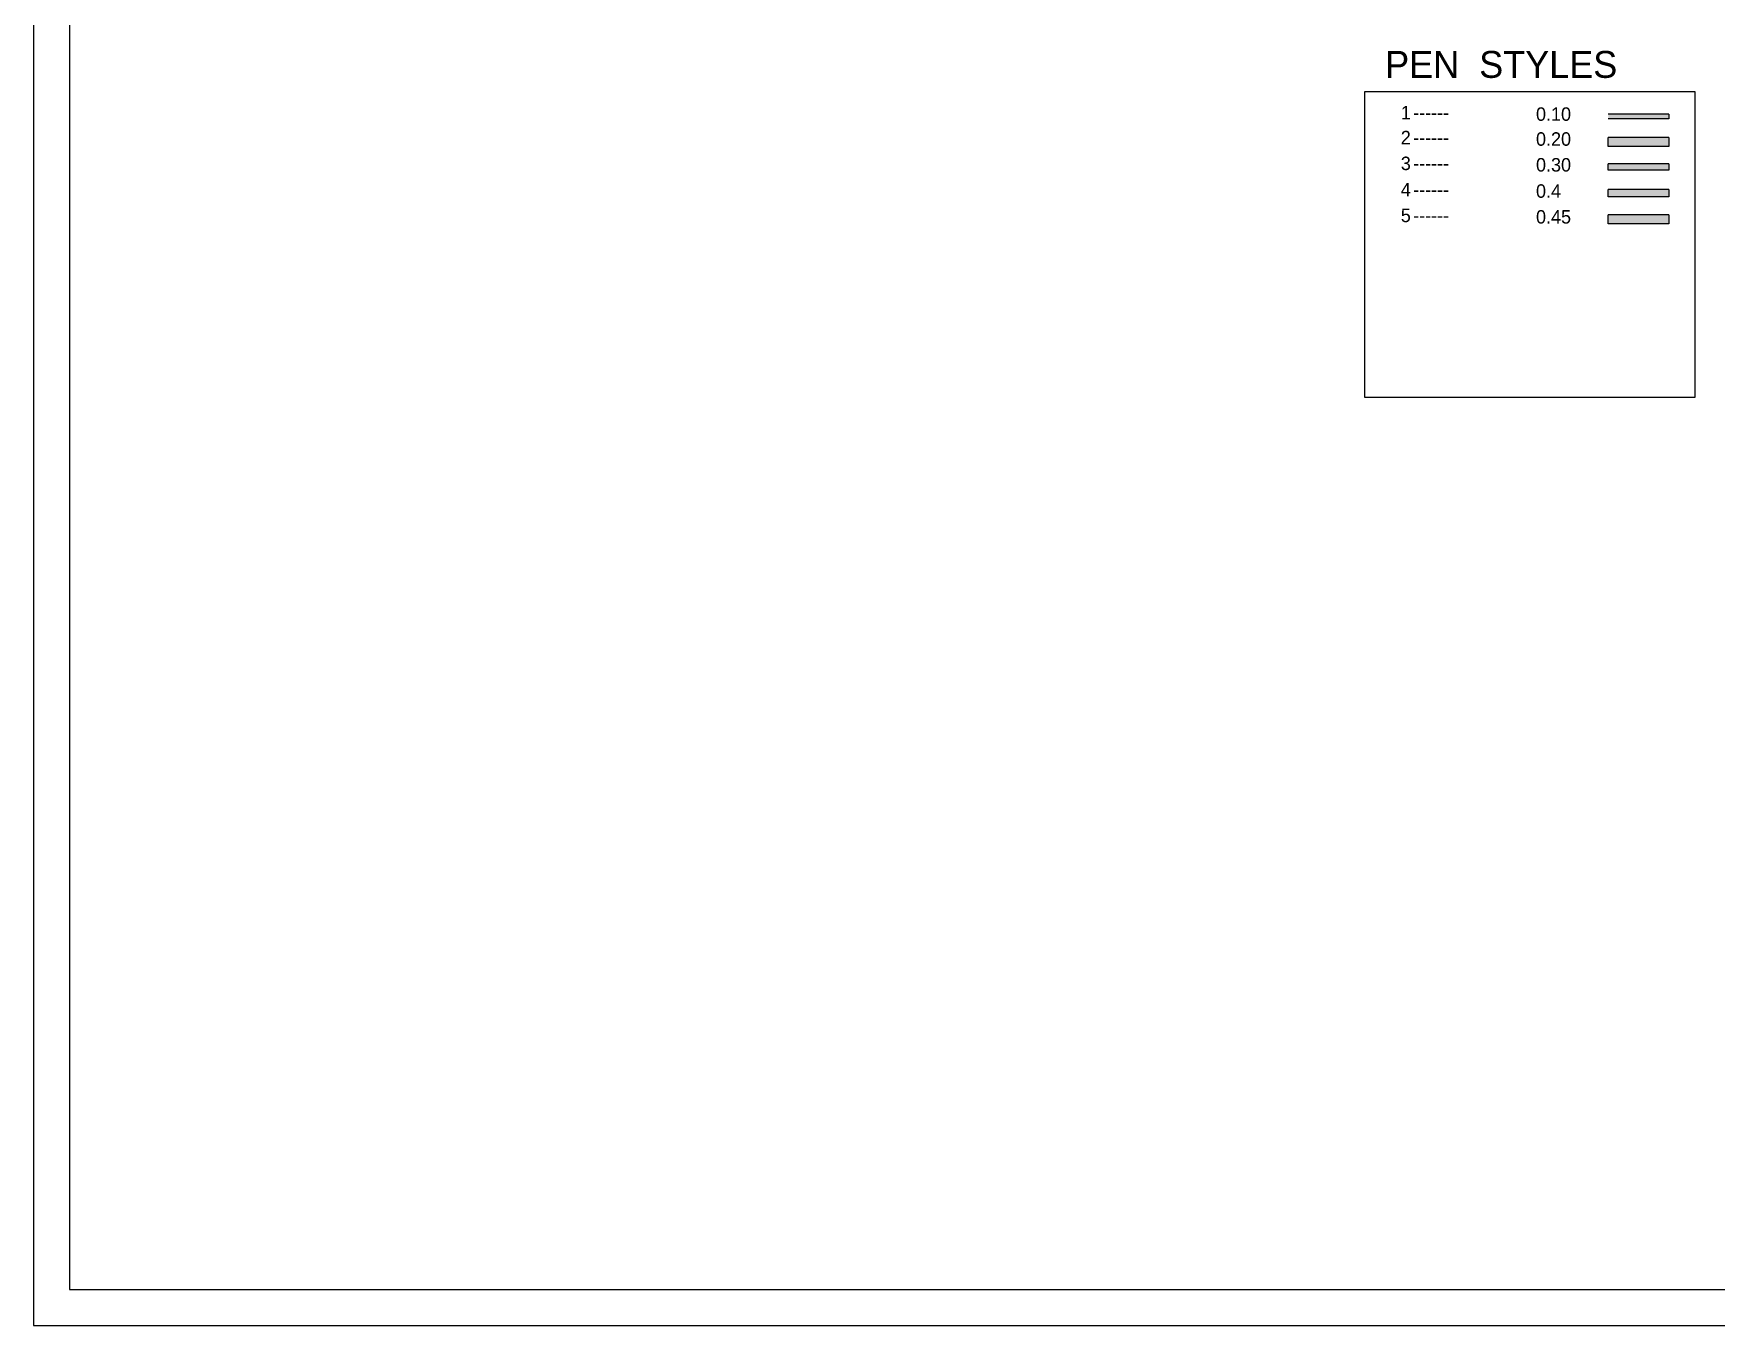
# Model space of a CAD drawing. Header units: millimetres. Extents: x -231 to 30223, y -7037 to 7120.
# Drawn here: x -231 to 9144, y -7037 to 159 of the extents above; entities that cross this region are included whole.
import ezdxf

# ---------------------------------------------------------------- set-up
doc = ezdxf.new("R2010")
doc.units = ezdxf.units.MM
for name, color, linetype in [('1', 1, 'Continuous'), ('2', 2, 'Continuous'), ('3', 3, 'Continuous'), ('4', 4, 'Continuous'), ('5', 7, 'Continuous'), ('7', 8, 'Continuous'), ('ESTILA', 7, 'Continuous')]:
    doc.layers.add(name, color=color, linetype=linetype)
doc.styles.add('ROMANTIC', font='rom_____.pfb', dxfattribs={"height": 50})

msp = doc.modelspace()

# ---------------------------------------------------------------- hatches: boundary and pattern name
at = {"layer": '1'}
msp.add_hatch(color=256, dxfattribs=at).paths.add_polyline_path([(8879.609327, -315.802347), (8879.609327, -290.802347), (8542.002408, -290.802347), (8542.002408, -315.802347)])
at = {"layer": '2'}
msp.add_hatch(color=256, dxfattribs=at).paths.add_polyline_path([(8542.002408, -419.139827), (8542.002408, -469.139827), (8879.609327, -469.139827), (8879.609327, -419.139827)])
at = {"layer": '3'}
msp.add_hatch(color=256, dxfattribs=at).paths.add_polyline_path([(8542.002408, -567.071603), (8542.002408, -602.071603), (8879.609327, -602.071603), (8879.609327, -567.071603)])
at = {"layer": '4'}
msp.add_hatch(color=256, dxfattribs=at).paths.add_polyline_path([(8542.002408, -710.046703), (8542.002408, -750.046703), (8879.609327, -750.046703), (8879.609327, -710.046703)])
at = {"layer": '5'}
msp.add_hatch(color=256, dxfattribs=at).paths.add_polyline_path([(8879.609327, -901.249021), (8879.609327, -851.249021), (8542.002408, -851.249021), (8542.002408, -901.249021)])

# ---------------------------------------------------------------- linework, layer by layer
at = {"layer": '1'}
for points in [[(8879.609327, -290.802347), (8879.609327, -315.802347), (8542.002408, -315.802347)], [(8879.609327, -290.802347), (8542.002408, -290.802347)]]:
    msp.add_lwpolyline(points, dxfattribs=at)
at = {"layer": '2'}
for points in [[(8879.609327, -419.139827), (8542.002408, -419.139827)], [(8879.609327, -419.139827), (8879.609327, -469.139827), (8542.002408, -469.139827)]]:
    msp.add_lwpolyline(points, dxfattribs=at)
at = {"layer": '3'}
msp.add_lwpolyline([(8879.609327, -567.071603), (8542.002408, -567.071603)], dxfattribs=at)
at = {"layer": '4'}
msp.add_lwpolyline([(9026.932884, -164.718698), (7183.397989, -164.718698), (7183.397989, -1866.097435), (9026.932884, -1866.097435)], close=True, dxfattribs=at)
msp.add_lwpolyline([(8879.609327, -710.046703), (8879.609327, -750.046703), (8542.002408, -750.046703)], dxfattribs=at)
at = {"layer": '5'}
msp.add_lwpolyline([(8879.609327, -851.249021), (8879.609327, -901.249021), (8542.002408, -901.249021)], dxfattribs=at)
at = {"layer": '7'}
for points in [[(8542.002408, -469.139827), (8542.002408, -419.139827)], [(8879.609327, -567.071603), (8879.609327, -602.071603), (8542.002408, -602.071603)], [(8542.002408, -602.071603), (8542.002408, -567.071603)], [(8879.609327, -710.046703), (8542.002408, -710.046703)], [(8542.002408, -750.046703), (8542.002408, -710.046703)], [(8879.609327, -851.249021), (8542.002408, -851.249021)], [(8542.002408, -901.249021), (8542.002408, -851.249021)]]:
    msp.add_lwpolyline(points, dxfattribs=at)
at = {"layer": 'ESTILA'}
for points in [[(30222.875793, 7120.264346), (-231.032182, 7120.264346), (-231.032182, -7037.356086), (30222.875793, -7037.356086)], [(30022.875793, 6920.264346), (-31.032182, 6920.264346), (-31.032182, -6837.356086), (30022.875793, -6837.356086)]]:
    msp.add_lwpolyline(points, close=True, dxfattribs=at)

# ---------------------------------------------------------------- texts
at = {"layer": '1', "style": 'ROMANTIC'}
for s, height, p in [('PEN  STYLES', 150, (7299.284098, -87.642879)), ('1', 75, (7386.342143, -319.012812)), ('0.10', 75, (8139.733971, -326.944699)), ('------', 75, (7454.609757, -319.012812))]:
    msp.add_text(s, height=height, dxfattribs=at).set_placement(p)
at = {"layer": '2', "style": 'ROMANTIC'}
for s, p in [('2', (7386.342143, -457.854972)), ('------', (7454.609757, -457.854972)), ('0.20', (8139.733971, -465.78686))]:
    msp.add_text(s, height=75, dxfattribs=at).set_placement(p)
at = {"layer": '3', "style": 'ROMANTIC'}
for s, p in [('3', (7386.342143, -601.568794)), ('0.30', (8139.733971, -609.500681)), ('------', (7454.609757, -601.568794))]:
    msp.add_text(s, height=75, dxfattribs=at).set_placement(p)
at = {"layer": '4', "style": 'ROMANTIC'}
for s, p in [('4', (7386.342143, -747.718401)), ('------', (7454.609757, -747.718401)), ('0.4', (8139.733971, -755.650289))]:
    msp.add_text(s, height=75, dxfattribs=at).set_placement(p)
at = {"layer": '5', "style": 'ROMANTIC'}
for s, p in [('5', (7386.342143, -891.432223)), ('0.45', (8139.733971, -899.36411)), ('------', (7454.609757, -891.432223))]:
    msp.add_text(s, height=75, dxfattribs=at).set_placement(p)

doc.saveas('drawing.dxf')
